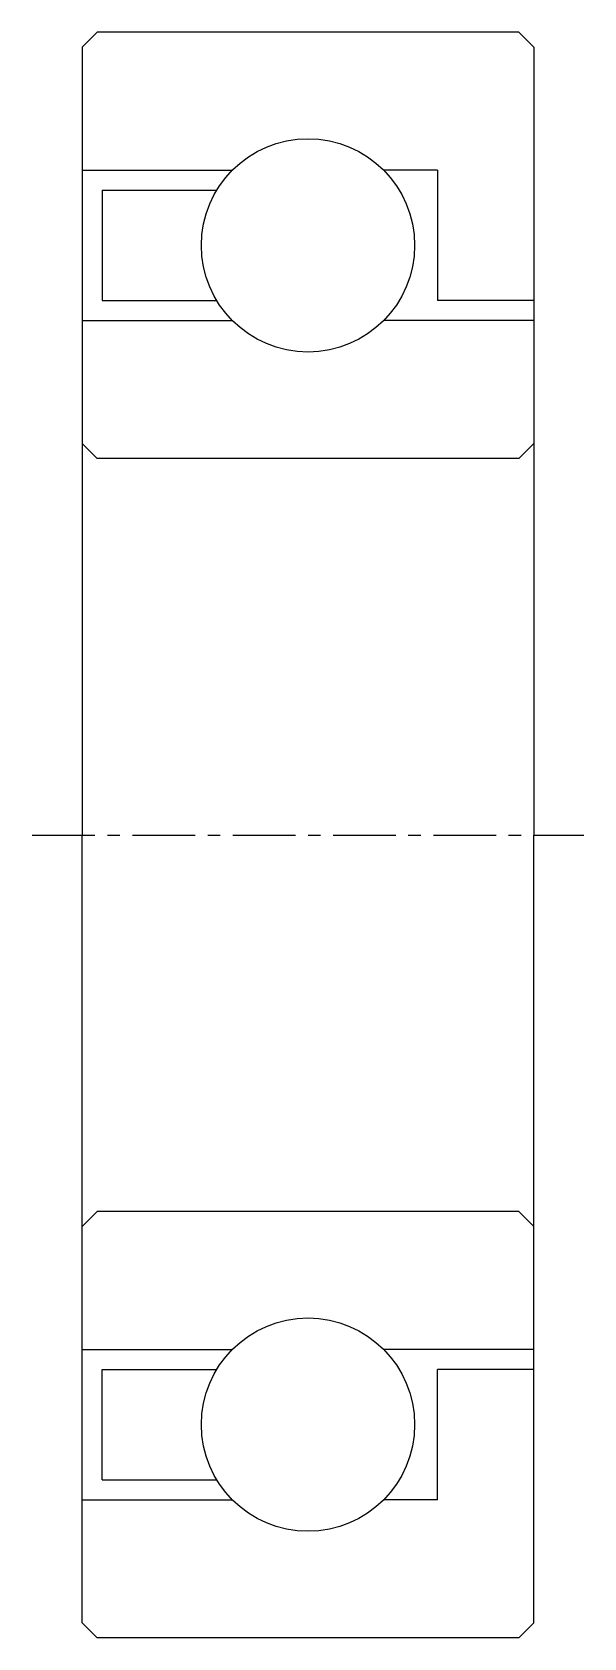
# Model space of a CAD drawing. Extents: x 5.3 to 75, y 5 to 66.
# Drawn here: x 64 to 75, y 34 to 66 of the extents above; entities outside this region: 2.
import ezdxf

# ---------------------------------------------------------------- set-up
doc = ezdxf.new("R2010")
doc.units = 0
doc.linetypes.add('CENTER', pattern=[2, 1.25, -0.25, 0.25, -0.25])
doc.layers.get('0').update_dxf_attribs({"linetype": 'CONTINUOUS'})
doc.layers.add('CENTER', color=1, linetype='CENTER')
doc.styles.get("Standard").update_dxf_attribs({"font": 'txt.shx', "bigfont": 'bigfont.shx'})

msp = doc.modelspace()

# ---------------------------------------------------------------- linework, layer by layer
at = {"color": 7, "linetype": 'CONTINUOUS'}
for p, q in [((65, 65.7), (65.3, 66)), ((69.5, 66), (65.3, 66)), ((73.7, 66), (69.5, 66)), ((73.7, 66), (74, 65.7)), ((65, 65.7), (65, 50)), ((74, 65.7), (74, 50)), ((65, 63.25), (67.995, 63.25)), ((72.081, 63.25), (71.005, 63.25)), ((72.081, 63.25), (72.081, 60.65)), ((65.4, 62.85), (67.682, 62.85)), ((65.4, 62.85), (65.4, 60.65)), ((65.4, 60.65), (67.682, 60.65)), ((74, 60.65), (72.081, 60.65)), ((65, 60.25), (67.995, 60.25)), ((74, 60.25), (71.005, 60.25)), ((65, 57.8), (65.3, 57.5)), ((73.7, 57.5), (74, 57.8)), ((69.5, 57.5), (65.3, 57.5)), ((73.7, 57.5), (69.5, 57.5)), ((65, 34.3), (65, 50)), ((74, 34.3), (74, 50)), ((65, 42.2), (65.3, 42.5)), ((69.5, 42.5), (65.3, 42.5)), ((73.7, 42.5), (69.5, 42.5)), ((73.7, 42.5), (74, 42.2)), ((65, 39.75), (67.995, 39.75)), ((74, 39.75), (71.005, 39.75)), ((65.4, 37.15), (65.4, 39.35)), ((65.4, 39.35), (67.682, 39.35)), ((72.081, 36.75), (72.081, 39.35)), ((74, 39.35), (72.081, 39.35)), ((65.4, 37.15), (67.682, 37.15)), ((65, 36.75), (67.995, 36.75)), ((72.081, 36.75), (71.005, 36.75)), ((65, 34.3), (65.3, 34)), ((73.7, 34), (74, 34.3)), ((69.5, 34), (65.3, 34)), ((73.7, 34), (69.5, 34))]:
    msp.add_line(p, q, dxfattribs=at)
for centre in [(69.5, 61.75), (69.5, 38.25)]:
    msp.add_circle(centre, 2.125, dxfattribs=at)
at = {"layer": 'CENTER', "color": 1, "linetype": 'CENTER'}
msp.add_line((64, 50), (75, 50), dxfattribs=at)

# ---------------------------------------------------------------- texts
at = {"color": 7, "linetype": 'CONTINUOUS'}
for s, p in [('UKB6002ZZ', (5, 12.5)), ('KB6002ZZ', (5, 5))]:
    msp.add_text(s, height=2, dxfattribs=at).set_placement(p)

doc.saveas('drawing.dxf')
